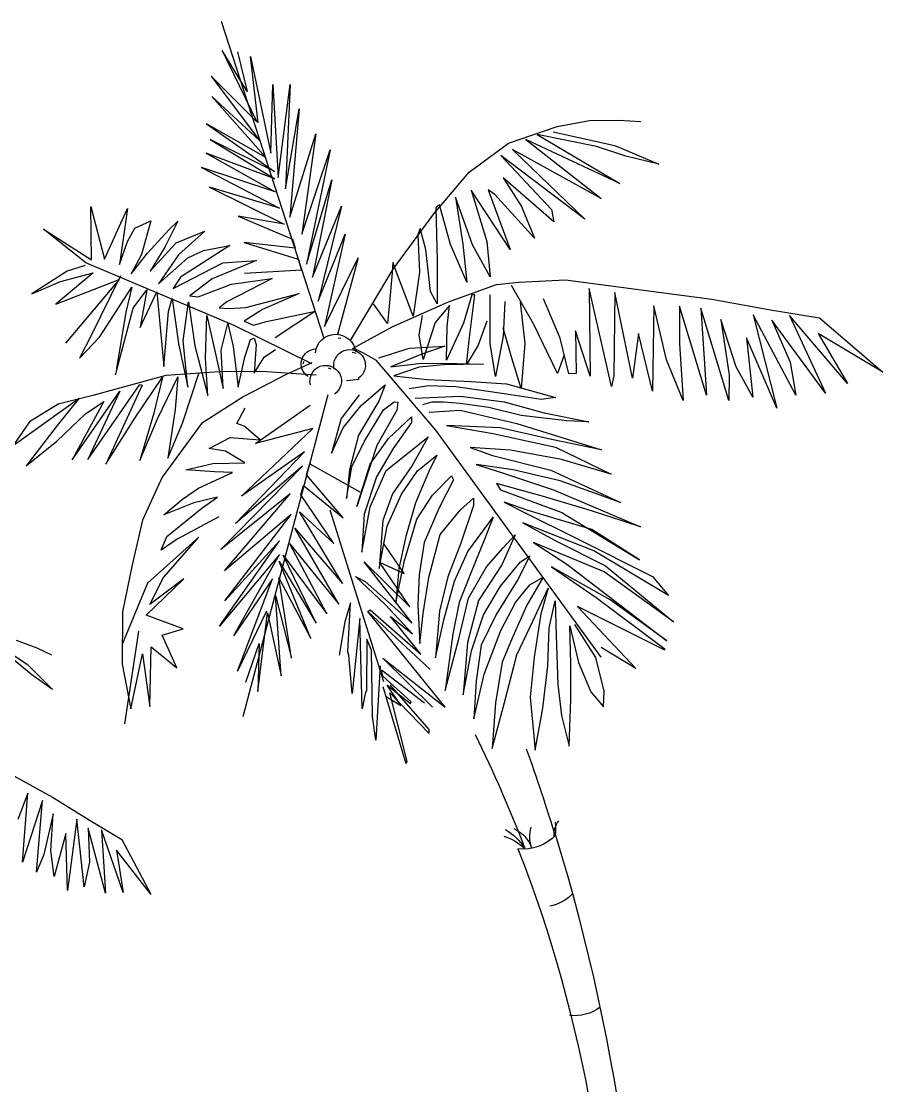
# Model space of a CAD drawing. Header units: millimetres. Extents: x 217.2 to 255.1, y 166.7 to 190.9.
# Drawn here: x 250.001 to 251.933, y 183.181 to 185.569 of the extents above; entities that cross this region are included whole.
import ezdxf

# ---------------------------------------------------------------- set-up
doc = ezdxf.new("R2010")
doc.units = ezdxf.units.MM
doc.layers.add('trees', color=104, linetype='Continuous')

msp = doc.modelspace()

# ---------------------------------------------------------------- linework, layer by layer
at = {"layer": 'trees', "color": 99, "true_color": 0x1a511e}
for p, q in [((250.449, 185.5694), (250.679, 184.8584)), ((250.7191, 185.1546), (250.6667, 184.9413)), ((250.6667, 184.9413), (250.727, 185.0919)), ((250.727, 185.0919), (250.6812, 184.8848)), ((250.9188, 184.9629), (250.9083, 185.0576)), ((250.6812, 184.8848), (250.7566, 185.0385)), ((250.7566, 185.0385), (250.7101, 184.8669)), ((250.8798, 184.9079), (250.8341, 185.0283)), ((250.9338, 185.0337), (250.9339, 184.9358)), ((250.7389, 184.8534), (250.8347, 185.0133)), ((250.8329, 185.005), (250.8261, 184.9299)), ((250.8938, 185.0062), (250.8798, 184.9079)), ((250.5634, 184.9921), (250.462, 184.94)), ((250.5044, 184.9273), (250.6237, 184.959)), ((250.6237, 184.959), (250.5417, 184.9231)), ((250.9339, 184.9358), (250.9188, 184.9629)), ((250.5417, 184.9231), (250.5003, 184.8967)), ((250.8219, 184.8916), (250.7909, 184.9351)), ((250.8261, 184.9299), (250.8219, 184.8916)), ((250.8325, 184.884), (250.9591, 184.9402)), ((250.9615, 184.9318), (250.9289, 184.8935)), ((250.5504, 184.8955), (250.6603, 184.9187)), ((250.6603, 184.9187), (250.5703, 184.859)), ((250.8931, 184.8659), (250.9008, 184.9091)), ((250.6524, 184.8011), (250.4784, 184.8871)), ((250.5003, 184.8967), (250.5218, 184.8878)), ((250.5218, 184.8878), (250.5504, 184.8955)), ((250.7437, 184.8355), (250.8325, 184.884)), ((250.9289, 184.8935), (250.9019, 184.8105)), ((250.9923, 184.892), (250.9544, 184.8093)), ((250.9544, 184.8093), (250.9561, 184.8845)), ((250.5151, 184.8553), (250.5228, 184.8584)), ((250.5228, 184.8584), (250.5275, 184.8442)), ((250.7387, 184.8529), (250.7389, 184.8534)), ((250.9019, 184.8105), (250.8931, 184.8659)), ((250.5275, 184.8442), (250.5227, 184.7799)), ((250.5452, 184.8161), (250.5707, 184.8332)), ((250.7439, 184.8353), (250.7511, 184.8341)), ((250.7511, 184.8341), (250.766, 184.8261)), ((250.766, 184.8261), (250.7966, 184.8087)), ((250.8025, 184.8145), (250.8715, 184.8363)), ((250.8715, 184.8363), (250.951, 184.8402)), ((250.951, 184.8402), (250.8995, 184.8223)), ((250.5227, 184.7799), (250.5452, 184.8161)), ((250.6522, 184.8034), (250.5935, 184.7759)), ((250.9307, 184.6519), (250.7966, 184.8087)), ((250.8995, 184.8223), (250.8297, 184.7938)), ((250.8297, 184.7938), (250.8984, 184.8023)), ((250.8984, 184.8023), (250.9776, 184.8012)), ((250.5395, 184.7838), (250.445, 184.7827)), ((250.662, 184.7756), (250.5395, 184.7838)), ((250.8931, 184.7931), (250.8366, 184.7736)), ((250.9474, 184.7985), (250.8931, 184.7931)), ((251.0377, 184.7998), (250.9474, 184.7985)), ((250.5935, 184.7759), (250.4998, 184.7279)), ((250.7589, 184.7655), (250.73, 184.7627)), ((250.8366, 184.7736), (250.9109, 184.766)), ((250.9109, 184.766), (251.0101, 184.7613)), ((250.4984, 184.0092), (250.6887, 184.7318)), ((250.7588, 184.731), (250.7182, 184.6785)), ((250.7633, 184.7075), (250.8171, 184.754)), ((250.8171, 184.754), (250.8028, 184.7167)), ((250.9146, 184.7518), (250.871, 184.7444)), ((250.9757, 184.7494), (250.9146, 184.7518)), ((250.5262, 184.6221), (250.6486, 184.7081)), ((250.7227, 184.6574), (250.7633, 184.7075)), ((250.8028, 184.7167), (250.7574, 184.6409)), ((250.8131, 184.6973), (250.8369, 184.7159)), ((250.8369, 184.7159), (250.8453, 184.715)), ((250.8453, 184.715), (250.8432, 184.6966)), ((250.8839, 184.7241), (250.9859, 184.7284)), ((250.9214, 184.7149), (250.9003, 184.7087)), ((250.9481, 184.715), (250.9214, 184.7149)), ((250.9855, 184.7117), (250.9481, 184.715)), ((250.7705, 184.6272), (250.8131, 184.6973)), ((250.8432, 184.6966), (250.7979, 184.6173)), ((250.9159, 184.6923), (250.9852, 184.6967)), ((250.5367, 184.63), (250.5006, 184.6609)), ((250.7182, 184.6785), (250.6963, 184.6005)), ((250.8243, 184.6334), (250.8762, 184.6816)), ((250.876, 184.6689), (250.8345, 184.6107)), ((250.8762, 184.6816), (250.876, 184.6689)), ((250.9543, 184.6621), (251.0592, 184.6446)), ((251.0745, 184.6569), (250.9543, 184.6621)), ((250.4693, 184.6358), (250.5367, 184.63)), ((250.495, 184.5042), (250.6543, 184.6555)), ((250.6543, 184.6555), (250.5262, 184.6221)), ((250.6963, 184.6005), (250.7227, 184.6574)), ((250.7574, 184.6409), (250.7372, 184.5628)), ((250.8745, 184.6055), (250.9136, 184.6373)), ((250.9136, 184.6373), (250.8771, 184.5729)), ((251.3017, 184.1429), (250.9307, 184.6519)), ((250.7424, 184.5694), (250.7705, 184.6272)), ((250.7979, 184.6173), (250.7537, 184.4806)), ((250.7836, 184.5758), (250.8243, 184.6334)), ((250.4815, 184.4425), (250.6362, 184.6032)), ((250.6362, 184.6032), (250.495, 184.5042)), ((250.8345, 184.6107), (250.7973, 184.5471)), ((250.8193, 184.5616), (250.8745, 184.6055)), ((250.8895, 184.561), (250.9327, 184.5958)), ((250.9327, 184.5958), (250.9152, 184.5594)), ((250.4483, 184.3843), (250.6316, 184.5712)), ((250.6316, 184.5712), (250.4815, 184.4425)), ((250.6407, 184.5518), (250.6482, 184.5761)), ((250.6482, 184.5761), (250.76, 184.5136)), ((250.73, 184.4985), (250.7424, 184.5694)), ((250.7537, 184.4806), (250.7836, 184.5758)), ((250.8771, 184.5729), (250.8331, 184.5095)), ((250.7227, 184.4553), (250.6407, 184.5518)), ((250.7372, 184.5628), (250.73, 184.4985)), ((250.7831, 184.4799), (250.8193, 184.5616)), ((250.8539, 184.5083), (250.8895, 184.561)), ((250.9152, 184.5594), (250.8852, 184.4892))]:
    msp.add_line(p, q, dxfattribs=at)
at = {"layer": 'trees', "color": 84, "true_color": 0x2aaf18}
for p, q in [((250.4516, 185.5042), (250.529, 185.3437)), ((250.5072, 185.412), (250.4516, 185.5042)), ((250.4859, 185.501), (250.5072, 185.412)), ((250.5147, 185.4903), (250.5608, 185.2738)), ((250.5323, 185.3419), (250.5147, 185.4903)), ((250.4269, 185.4463), (250.5347, 185.3018)), ((250.529, 185.3437), (250.4269, 185.4463)), ((250.5608, 185.2738), (250.5651, 185.4273)), ((250.5651, 185.4273), (250.577, 185.219)), ((250.577, 185.219), (250.6035, 185.4272)), ((250.6035, 185.4272), (250.5931, 185.1935)), ((250.4284, 185.4004), (250.5496, 185.264)), ((250.5347, 185.3018), (250.4284, 185.4004)), ((250.5931, 185.1935), (250.624, 185.3732)), ((250.624, 185.3732), (250.6033, 185.1298)), ((250.416, 185.3396), (250.5689, 185.2325)), ((250.5496, 185.264), (250.416, 185.3396)), ((251.0935, 185.2956), (251.2029, 185.3332)), ((251.2029, 185.3332), (251.2751, 185.3465)), ((251.2751, 185.3465), (251.3412, 185.3476)), ((251.3412, 185.3476), (251.3903, 185.3448)), ((251.1321, 185.304), (251.3011, 185.1715)), ((251.343, 185.2056), (251.1321, 185.304)), ((251.1581, 185.3151), (251.343, 185.2056)), ((251.2912, 185.2887), (251.1581, 185.3151)), ((251.1934, 185.321), (251.3323, 185.291)), ((251.0051, 185.2308), (251.0935, 185.2956)), ((251.1023, 185.282), (251.265, 185.1253)), ((251.3011, 185.1715), (251.1023, 185.282)), ((251.3568, 185.2671), (251.2912, 185.2887)), ((251.3323, 185.291), (251.4308, 185.2487)), ((251.0762, 185.2686), (251.1903, 185.1471)), ((251.265, 185.1253), (251.0762, 185.2686)), ((251.4308, 185.2487), (251.3568, 185.2671)), ((251.0817, 185.2183), (251.1227, 185.1536)), ((251.1954, 185.1195), (251.0817, 185.2183)), ((251.0099, 185.1906), (251.045, 185.0752)), ((251.0971, 185.0573), (251.0099, 185.1906)), ((251.0477, 185.1914), (251.0971, 185.0573)), ((251.0632, 185.181), (251.0477, 185.1914)), ((251.1521, 185.0828), (251.0632, 185.181)), ((250.1569, 185.1535), (250.1876, 185.0358)), ((250.1584, 185.0339), (250.1569, 185.1535)), ((250.1876, 185.0358), (250.2386, 185.1492)), ((250.2386, 185.1492), (250.2207, 185.0234)), ((250.2553, 185.1052), (250.2915, 185.122)), ((250.2915, 185.122), (250.2706, 185.0463)), ((250.0505, 185.1032), (250.1584, 185.0339)), ((250.1456, 185.0275), (250.0505, 185.1032)), ((250.2386, 185.0755), (250.2553, 185.1052)), ((250.2841, 185.0494), (250.332, 185.1017)), ((250.2207, 185.0234), (250.2386, 185.0755)), ((250.2898, 185.0084), (250.3481, 185.0722)), ((250.2469, 185.0027), (250.2841, 185.0494)), ((250.2706, 185.0463), (250.2469, 185.0027)), ((250.3228, 185.0628), (250.2898, 185.0084)), ((250.1438, 185.0218), (250.1034, 185.0084)), ((250.4784, 184.8871), (250.1456, 185.0275)), ((250.1034, 185.0084), (250.0247, 184.9577)), ((250.1618, 185.0047), (250.0783, 184.9348)), ((250.0888, 184.9854), (250.1618, 185.0047)), ((250.2235, 184.9983), (250.1578, 184.8645)), ((250.0247, 184.9577), (250.0888, 184.9854)), ((250.0783, 184.9348), (250.2199, 184.99)), ((250.2199, 184.99), (250.0997, 184.8474)), ((250.1761, 184.8607), (250.2489, 184.9726)), ((250.2489, 184.9726), (250.2349, 184.9169)), ((251.2217, 184.9893), (251.5498, 184.946)), ((250.2519, 184.9258), (250.2822, 184.9668)), ((250.2822, 184.9668), (250.2676, 184.8827)), ((251.5498, 184.946), (251.6813, 184.9219)), ((250.2117, 184.7763), (250.2519, 184.9258)), ((251.5375, 184.7307), (251.4769, 184.93)), ((251.5253, 184.9255), (251.5327, 184.8118)), ((251.588, 184.7186), (251.5253, 184.9255)), ((251.6813, 184.9219), (251.7914, 184.9043)), ((251.5698, 184.9004), (251.5886, 184.7754)), ((251.6041, 184.7944), (251.5698, 184.9004)), ((251.6426, 184.9111), (251.6955, 184.7011)), ((251.7379, 184.7302), (251.6426, 184.9111)), ((251.6841, 184.8985), (251.7253, 184.8049)), ((251.8049, 184.7353), (251.6841, 184.8985)), ((251.7237, 184.9093), (251.8049, 184.7353)), ((251.8538, 184.7569), (251.7237, 184.9093)), ((251.7914, 184.9043), (251.9329, 184.7825)), ((250.1578, 184.8645), (250.1316, 184.8133)), ((250.1316, 184.8133), (250.1761, 184.8607)), ((251.6273, 184.859), (251.6417, 184.7257)), ((251.6955, 184.7011), (251.6273, 184.859)), ((251.7879, 184.8686), (251.8538, 184.7569)), ((251.9329, 184.7825), (251.7879, 184.8686)), ((251.5327, 184.8118), (251.5375, 184.7307)), ((251.7253, 184.8049), (251.7379, 184.7302)), ((251.6417, 184.7257), (251.6041, 184.7944)), ((250.3252, 184.7747), (250.1614, 184.73)), ((250.2555, 184.6792), (250.3177, 184.7706)), ((251.5886, 184.7754), (251.588, 184.7186)), ((250.1147, 184.5855), (250.2218, 184.7394)), ((250.1498, 184.5864), (250.2663, 184.7543)), ((250.2218, 184.7394), (250.1498, 184.5864)), ((250.2722, 184.7532), (250.1903, 184.5754)), ((249.9825, 184.6179), (250.1303, 184.7241)), ((250.0832, 184.7101), (250.0188, 184.6705)), ((250.1303, 184.7241), (250.0813, 184.6624)), ((250.1614, 184.73), (250.0832, 184.7101)), ((250.1862, 184.7161), (250.1147, 184.5855)), ((250.1445, 184.6884), (250.1862, 184.7161)), ((250.0805, 184.6274), (250.1445, 184.6884)), ((250.0188, 184.6705), (249.9825, 184.6179)), ((250.0813, 184.6624), (250.0115, 184.5721)), ((250.1903, 184.5754), (250.2555, 184.6792)), ((250.0115, 184.5721), (250.0805, 184.6274)), ((251.2816, 184.4701), (251.1721, 184.5034)), ((250.8136, 184.0876), (250.6939, 184.4722)), ((250.3989, 184.4119), (250.2837, 184.3086)), ((250.32, 184.3211), (250.3989, 184.4119)), ((250.4452, 184.2123), (250.58, 184.4034)), ((251.1497, 184.3996), (251.2245, 184.3511)), ((251.3078, 184.3342), (251.1497, 184.3996)), ((251.1966, 184.4052), (251.3115, 184.3474)), ((251.2501, 184.4073), (251.4162, 184.3233)), ((250.5799, 184.3732), (250.4452, 184.2123)), ((250.4774, 184.1914), (250.5799, 184.3732)), ((251.4527, 184.2814), (251.2846, 184.3815)), ((250.2495, 184.3495), (250.2278, 184.2447)), ((251.0784, 184.3495), (251.0264, 184.2695)), ((251.0756, 184.3018), (251.1203, 184.3569)), ((251.2245, 184.3511), (251.4486, 184.1796)), ((251.3214, 184.2711), (251.1902, 184.3452)), ((251.4639, 184.222), (251.3078, 184.3342)), ((251.3115, 184.3474), (251.4639, 184.222)), ((250.2837, 184.3086), (250.2278, 184.1736)), ((250.2811, 184.2368), (250.365, 184.3184)), ((250.2893, 184.2608), (250.32, 184.3211)), ((250.365, 184.3184), (250.2893, 184.2608)), ((250.5639, 184.3184), (250.4774, 184.1914)), ((250.4858, 184.1113), (250.5639, 184.3184)), ((250.607, 184.1403), (250.5786, 184.3206)), ((251.0374, 184.2375), (251.0756, 184.3018)), ((251.1089, 184.2652), (251.1415, 184.3046)), ((251.4162, 184.3233), (251.4527, 184.2814)), ((250.5707, 184.2807), (250.607, 184.1403)), ((250.5835, 184.1009), (250.5707, 184.2807)), ((251.2905, 184.2768), (251.4449, 184.1604)), ((250.9827, 184.187), (251.0039, 184.2751)), ((251.0766, 184.2025), (251.1089, 184.2652)), ((251.1348, 184.2596), (251.1038, 184.1902)), ((251.444, 184.1584), (251.2484, 184.2563)), ((251.2484, 184.2563), (251.3788, 184.1169)), ((251.4486, 184.1796), (251.3214, 184.2711)), ((250.2278, 184.2447), (250.2267, 184.1269)), ((250.3641, 184.2063), (250.2811, 184.2368)), ((250.5511, 184.2456), (250.4858, 184.1113)), ((250.5314, 184.0655), (250.5529, 184.2424)), ((250.5529, 184.2424), (250.5835, 184.1009)), ((250.7601, 184.2298), (250.7428, 184.0608)), ((250.7654, 184.0269), (250.7601, 184.2298)), ((250.9512, 184.0302), (250.7781, 184.2454)), ((251.0104, 184.157), (251.0374, 184.2375)), ((251.0658, 184.2385), (251.0325, 184.1699)), ((251.166, 184.2396), (251.1512, 184.143)), ((250.317, 184.1923), (250.3641, 184.2063)), ((251.1121, 184.148), (251.148, 184.2233)), ((251.1817, 184.123), (251.1844, 184.2084)), ((251.2313, 184.213), (251.2504, 184.1307)), ((251.2336, 184.1268), (251.2313, 184.213)), ((251.2891, 184.1422), (251.2423, 184.2161)), ((249.9259, 184.1851), (250.0139, 184.1266)), ((250.2635, 184.2012), (250.232, 183.9929)), ((250.3495, 184.119), (250.317, 184.1923)), ((250.7757, 184.1827), (250.7752, 184.0669)), ((250.9686, 184.195), (250.9516, 184.0682)), ((250.9516, 184.0682), (250.9827, 184.187)), ((251.0393, 184.1046), (251.0766, 184.2025)), ((251.1038, 184.1902), (251.0791, 184.1313)), ((251.2007, 184.1913), (251.2042, 184.0817)), ((249.9894, 184.1806), (250.0355, 184.1633)), ((250.0355, 184.1633), (250.0688, 184.148)), ((250.289, 184.0319), (250.2921, 184.1662)), ((250.2921, 184.1662), (250.3495, 184.119)), ((250.5043, 184.0867), (250.5344, 184.1731)), ((250.5344, 184.1731), (250.5314, 184.0655)), ((250.7884, 184.0096), (250.7861, 184.1584)), ((251.0016, 184.1756), (250.9915, 184.0582)), ((251.0325, 184.1699), (251.0213, 184.0892)), ((251.3788, 184.1169), (251.3017, 184.1644)), ((250.0244, 184.1033), (249.9848, 184.1361)), ((250.2462, 184.0269), (250.2724, 184.1499)), ((250.2724, 184.1499), (250.289, 184.0319)), ((250.7428, 184.0608), (250.7355, 184.1462)), ((250.8117, 184.1408), (250.9512, 184.0302)), ((250.8117, 184.1408), (250.9228, 184.0306)), ((251.0846, 184.041), (251.1121, 184.148)), ((251.1512, 184.143), (251.1424, 184.053)), ((251.3083, 184.0666), (251.2891, 184.1422)), ((250.0139, 184.1266), (250.0706, 184.0704)), ((250.2267, 184.1269), (250.2462, 184.0269)), ((250.8054, 184.1235), (250.7957, 183.9564)), ((250.8085, 184.1142), (250.9054, 184.0401)), ((251.0791, 184.1313), (251.0646, 184.0405)), ((251.1702, 184.028), (251.1817, 184.123)), ((251.2334, 184.0476), (251.2336, 184.1268)), ((251.2504, 184.1307), (251.2782, 184.0649)), ((250.0706, 184.0704), (250.0244, 184.1033)), ((250.8753, 184.0425), (250.8115, 184.1)), ((251.016, 184.0042), (251.0393, 184.1046)), ((251.0213, 184.0892), (251.016, 184.0042)), ((250.7725, 184.0644), (250.7654, 184.0269)), ((250.7752, 184.0669), (250.7725, 184.0644)), ((250.8117, 184.0766), (250.8629, 183.9043)), ((250.8211, 184.0797), (250.8736, 184.0384)), ((250.8518, 184.0339), (250.8211, 184.0797)), ((250.8274, 184.0629), (250.9155, 183.9716)), ((250.8663, 183.9083), (250.8274, 184.0629)), ((250.9157, 183.9807), (250.8278, 184.0805)), ((251.2042, 184.0817), (251.2126, 184.012)), ((251.2782, 184.0649), (251.3066, 184.0309)), ((251.3066, 184.0309), (251.3083, 184.0666)), ((250.8188, 184.0547), (250.8518, 184.0339)), ((250.8736, 184.0384), (250.8753, 184.0425)), ((251.0572, 183.9381), (251.0846, 184.041)), ((251.0646, 184.0405), (251.0572, 183.9381)), ((251.1424, 184.053), (251.153, 183.9342)), ((251.2294, 183.9431), (251.2334, 184.0476)), ((251.153, 183.9342), (251.1702, 184.028)), ((250.7957, 183.9564), (250.7884, 184.0096)), ((251.2126, 184.012), (251.2294, 183.9431)), ((250.9155, 183.9716), (250.9157, 183.9807)), ((249.8552, 183.9478), (250.0706, 183.8284)), ((250.8629, 183.9043), (250.8663, 183.9083)), ((250.0034, 183.6827), (250.0157, 183.8372)), ((250.0706, 183.8284), (250.155, 183.7759)), ((250.048, 183.8209), (250.0221, 183.7401)), ((250.0351, 183.6606), (250.048, 183.8209)), ((250.072, 183.7914), (250.051, 183.6997)), ((250.0668, 183.7086), (250.072, 183.7914)), ((250.1253, 183.779), (250.1047, 183.6192)), ((250.142, 183.6277), (250.1253, 183.779)), ((250.155, 183.7759), (250.2264, 183.7338)), ((250.1506, 183.7589), (250.1537, 183.6829)), ((250.1898, 183.6131), (250.1506, 183.7589)), ((250.1809, 183.7556), (250.1898, 183.6131)), ((250.2295, 183.6146), (250.1809, 183.7556)), ((250.0221, 183.7401), (250.0034, 183.6827)), ((250.1005, 183.747), (250.0741, 183.6509)), ((250.1047, 183.6192), (250.1005, 183.747)), ((250.2264, 183.7338), (250.2913, 183.6108)), ((250.0741, 183.6509), (250.0668, 183.7086)), ((250.2143, 183.71), (250.2295, 183.6146)), ((250.2913, 183.6108), (250.2143, 183.71)), ((250.051, 183.6997), (250.0351, 183.6606)), ((250.1537, 183.6829), (250.142, 183.6277))]:
    msp.add_line(p, q, dxfattribs=at)
at = {"layer": 'trees', "color": 97, "true_color": 0x279b30}
for p, q in [((250.4245, 185.3043), (250.5695, 185.2158)), ((250.5689, 185.2325), (250.4245, 185.3043)), ((250.6033, 185.1298), (250.6611, 185.3165)), ((250.6611, 185.3165), (250.6301, 185.0915)), ((250.6301, 185.0915), (250.6937, 185.2807)), ((250.6937, 185.2807), (250.6403, 185.0244)), ((250.4155, 185.2738), (250.5705, 185.1867)), ((250.5695, 185.2158), (250.4155, 185.2738)), ((250.9637, 185.0688), (250.939, 185.1572)), ((251.0002, 184.9837), (250.9637, 185.0688)), ((250.3082, 184.9803), (250.374, 185.0389)), ((250.3414, 184.9695), (250.453, 185.0271)), ((250.5285, 185.033), (250.4288, 184.9919)), ((251.3248, 184.7497), (251.2748, 184.9697)), ((250.2676, 184.8827), (250.3045, 184.962)), ((250.3045, 184.962), (250.3207, 184.7946)), ((250.2349, 184.9169), (250.2146, 184.7904)), ((251.0449, 184.8965), (251.0253, 184.8428)), ((251.1008, 184.8134), (251.0813, 184.8816)), ((251.2035, 184.7792), (251.15, 184.8907)), ((250.9992, 184.799), (251.0057, 184.8599)), ((250.3902, 184.8414), (250.4194, 184.7298)), ((250.4532, 184.7457), (250.4494, 184.8317)), ((250.3177, 184.7706), (250.2982, 184.6901)), ((250.3519, 184.7714), (250.3461, 184.6981)), ((250.3461, 184.6981), (250.3293, 184.5889)), ((250.3293, 184.5889), (250.3621, 184.6676)), ((251.1988, 184.614), (251.3236, 184.5533)), ((251.2124, 184.586), (251.0984, 184.607)), ((251.3236, 184.5533), (251.2124, 184.586)), ((250.3169, 184.5467), (250.2726, 184.4499)), ((250.3981, 184.5222), (250.4741, 184.5572)), ((251.1885, 184.5624), (251.3448, 184.4894)), ((250.3625, 184.497), (250.3981, 184.5222)), ((251.1942, 184.5179), (251.3894, 184.4349)), ((251.3448, 184.4894), (251.2097, 184.5386)), ((250.3206, 184.4622), (250.3625, 184.497)), ((250.604, 184.5092), (250.4483, 184.3843)), ((250.4564, 184.3365), (250.604, 184.5092)), ((250.8877, 184.4524), (250.9233, 184.5058)), ((250.3881, 184.489), (250.3206, 184.4622)), ((250.3271, 184.4136), (250.4055, 184.4769)), ((250.7213, 184.3081), (250.6251, 184.4688)), ((250.9377, 184.478), (250.9041, 184.4003)), ((250.9403, 184.4178), (250.986, 184.4735)), ((251.2807, 184.429), (251.138, 184.4717)), ((251.3894, 184.4349), (251.2816, 184.4701)), ((250.457, 184.2688), (250.6058, 184.4625)), ((251.0022, 184.3796), (251.0591, 184.4568)), ((251.2131, 184.4674), (251.3877, 184.3614)), ((250.6146, 184.4324), (250.7213, 184.3081)), ((250.6862, 184.2399), (250.6028, 184.3969)), ((250.9867, 184.3984), (250.9575, 184.3229)), ((251.0386, 184.4055), (251.0085, 184.3294)), ((251.0816, 184.3878), (251.1083, 184.4173)), ((250.5879, 184.3719), (250.6862, 184.2399)), ((250.8719, 184.2557), (250.8041, 184.356)), ((250.7333, 184.1546), (250.7392, 184.2647)), ((250.8779, 184.1947), (250.8169, 184.2612)), ((250.9829, 184.2655), (250.9686, 184.195)), ((250.939, 184.2458), (250.9299, 184.1414)), ((250.7265, 184.2223), (250.7138, 184.1474)), ((250.9299, 184.1414), (250.9486, 184.2262))]:
    msp.add_line(p, q, dxfattribs=at)
at = {"layer": 'trees', "color": 97, "true_color": 0x25742c}
for p, q in [((250.4047, 185.2413), (250.5797, 185.1504)), ((250.5705, 185.1867), (250.4047, 185.2413)), ((250.6403, 185.0244), (250.6971, 185.2138)), ((250.6971, 185.2138), (250.6537, 184.995)), ((250.9261, 185.1374), (251.0051, 185.2308)), ((250.4228, 185.1975), (250.5905, 185.1141)), ((250.5797, 185.1504), (250.4228, 185.1975)), ((250.9745, 185.1747), (250.9914, 185.0691)), ((251.0131, 185.0676), (250.9745, 185.1747)), ((250.6537, 184.995), (250.7191, 185.1546)), ((250.8347, 185.0133), (250.9261, 185.1374)), ((250.939, 185.1572), (250.9305, 185.1507)), ((250.9305, 185.1507), (250.9338, 185.0337)), ((251.1227, 185.1536), (251.1521, 185.0828)), ((251.1903, 185.1471), (251.1954, 185.1195)), ((250.3516, 185.1206), (250.3228, 185.0628)), ((250.332, 185.1017), (250.3516, 185.1206)), ((250.4874, 185.1325), (250.6089, 185.0803)), ((250.5905, 185.1141), (250.4874, 185.1325)), ((250.3481, 185.0722), (250.4121, 185.0982)), ((250.4121, 185.0982), (250.3532, 185.0454)), ((250.8953, 185.1047), (250.89, 185.0905)), ((250.89, 185.0905), (250.8938, 185.0062)), ((250.9083, 185.0576), (250.8953, 185.1047)), ((250.4682, 185.0661), (250.358, 184.9952)), ((250.4095, 185.0548), (250.4682, 185.0661)), ((250.6151, 185.0601), (250.501, 185.0728)), ((250.501, 185.0728), (250.6221, 185.0358)), ((250.6089, 185.0803), (250.6151, 185.0601)), ((250.9914, 185.0691), (251.0002, 184.9837)), ((251.0522, 184.9959), (251.0131, 185.0676)), ((251.045, 185.0752), (251.0522, 184.9959)), ((250.3532, 185.0454), (250.3082, 184.9803)), ((250.374, 185.0389), (250.4095, 185.0548)), ((250.453, 185.0271), (250.5285, 185.033)), ((250.6221, 185.0358), (250.629, 185.0113)), ((250.8341, 185.0283), (250.8329, 185.005)), ((250.358, 184.9952), (250.3414, 184.9695)), ((250.629, 185.0113), (250.5011, 185.0035)), ((250.4288, 184.9919), (250.3787, 184.9536)), ((250.3971, 184.9515), (250.4722, 184.9792)), ((250.4722, 184.9792), (250.5634, 184.9921)), ((250.9591, 184.9402), (251.0669, 184.9788)), ((251.0669, 184.9788), (251.1171, 184.9843)), ((251.15, 184.8907), (251.1002, 184.9764)), ((251.1171, 184.9843), (251.2217, 184.9893)), ((251.2748, 184.9697), (251.2769, 184.7735)), ((250.3311, 184.918), (250.3392, 184.9471)), ((250.3392, 184.9471), (250.3536, 184.8466)), ((250.3787, 184.9536), (250.3971, 184.9515)), ((251.0112, 184.9557), (250.9923, 184.892)), ((251.0057, 184.8599), (251.0179, 184.9556)), ((251.0179, 184.9556), (251.0112, 184.9557)), ((251.0521, 184.8462), (251.0523, 184.9558)), ((251.2094, 184.8586), (251.1723, 184.947)), ((251.3323, 184.961), (251.3297, 184.774)), ((251.372, 184.7687), (251.3323, 184.961)), ((250.3637, 184.8521), (250.3758, 184.9396)), ((250.3758, 184.9396), (250.3902, 184.8414)), ((250.462, 184.94), (250.4449, 184.9263)), ((250.4449, 184.9263), (250.4666, 184.9249)), ((250.4666, 184.9249), (250.5044, 184.9273)), ((250.9561, 184.8845), (250.9615, 184.9318)), ((251.0853, 184.9407), (251.0819, 184.8632)), ((251.1194, 184.9392), (251.1299, 184.8461)), ((251.4192, 184.9313), (251.4164, 184.7393)), ((251.4481, 184.8096), (251.4192, 184.9313)), ((251.4769, 184.93), (251.4774, 184.8457)), ((250.3207, 184.7946), (250.3311, 184.918)), ((250.4139, 184.8134), (250.4169, 184.9093)), ((250.4169, 184.9093), (250.4366, 184.8229)), ((250.4494, 184.8317), (250.4642, 184.8915)), ((250.4642, 184.8915), (250.4756, 184.8395)), ((251.2442, 184.8752), (251.2453, 184.7792)), ((251.2769, 184.7735), (251.2442, 184.8752)), ((250.374, 184.7483), (250.3637, 184.8521)), ((250.5018, 184.8155), (250.5151, 184.8553)), ((251.0819, 184.8632), (251.0647, 184.7724)), ((251.2286, 184.7787), (251.2094, 184.8586)), ((251.3853, 184.8686), (251.372, 184.7687)), ((251.4164, 184.7393), (251.3853, 184.8686)), ((250.3536, 184.8466), (250.374, 184.7483)), ((250.4756, 184.8395), (250.4869, 184.7483)), ((251.0253, 184.8428), (250.9992, 184.799)), ((251.0647, 184.7724), (251.0521, 184.8462)), ((251.1299, 184.8461), (251.1216, 184.7453)), ((251.4774, 184.8457), (251.4854, 184.7186)), ((250.4194, 184.7298), (250.4139, 184.8134)), ((250.4366, 184.8229), (250.4532, 184.7457)), ((250.4869, 184.7483), (250.5018, 184.8155)), ((251.1216, 184.7453), (251.1008, 184.8134)), ((251.2178, 184.819), (251.2035, 184.7792)), ((251.4854, 184.7186), (251.4481, 184.8096)), ((250.445, 184.7827), (250.3252, 184.7747)), ((250.3621, 184.6676), (250.3998, 184.7813)), ((250.9776, 184.8012), (251.0377, 184.7998)), ((251.2453, 184.7792), (251.2286, 184.7787)), ((250.3063, 184.6773), (250.3519, 184.7714)), ((251.0101, 184.7613), (251.0894, 184.7561)), ((251.0894, 184.7561), (251.199, 184.7252)), ((251.3297, 184.774), (251.3248, 184.7497)), ((250.2663, 184.7543), (250.2722, 184.7532)), ((251.0889, 184.7327), (250.9757, 184.7494)), ((251.1671, 184.7209), (251.0889, 184.7327)), ((250.4998, 184.7279), (250.4048, 184.6667)), ((251.0498, 184.7026), (250.9855, 184.7117)), ((250.9859, 184.7284), (251.0842, 184.7152)), ((251.0842, 184.7152), (251.1738, 184.6907)), ((251.199, 184.7252), (251.1671, 184.7209)), ((250.2982, 184.6901), (250.2666, 184.5837)), ((250.4841, 184.6672), (250.5032, 184.7018)), ((250.9852, 184.6967), (251.1124, 184.6668)), ((251.1219, 184.6852), (251.0498, 184.7026)), ((251.2245, 184.6728), (251.1219, 184.6852)), ((251.1738, 184.6907), (251.2736, 184.6707)), ((250.2666, 184.5837), (250.3063, 184.6773)), ((250.4048, 184.6667), (250.3169, 184.5467)), ((250.5006, 184.6609), (250.4841, 184.6672)), ((251.1124, 184.6668), (251.3025, 184.6082)), ((251.2736, 184.6707), (251.2245, 184.6728)), ((250.4219, 184.6109), (250.4693, 184.6358)), ((251.0592, 184.6446), (251.1988, 184.614)), ((251.1901, 184.6309), (251.0745, 184.6569)), ((251.0076, 184.6134), (251.0573, 184.5955)), ((251.0984, 184.607), (251.0076, 184.6134)), ((251.3025, 184.6082), (251.1901, 184.6309)), ((250.4585, 184.605), (250.4219, 184.6109)), ((250.5021, 184.579), (250.4585, 184.605)), ((251.0573, 184.5955), (251.1885, 184.5624)), ((250.3697, 184.5629), (250.4302, 184.5773)), ((250.4302, 184.5773), (250.5021, 184.579)), ((251.0208, 184.5746), (251.0798, 184.5566)), ((251.104, 184.5627), (251.0208, 184.5746)), ((250.4341, 184.5588), (250.3697, 184.5629)), ((250.4741, 184.5572), (250.4341, 184.5588)), ((250.7973, 184.5471), (250.77, 184.4635)), ((250.9233, 184.5058), (250.966, 184.5499)), ((250.9699, 184.5407), (250.9377, 184.478)), ((250.966, 184.5499), (250.9699, 184.5407)), ((251.0798, 184.5566), (251.1942, 184.5179)), ((251.2097, 184.5386), (251.104, 184.5627)), ((250.6279, 184.5072), (250.6336, 184.5275)), ((250.6336, 184.5275), (250.7227, 184.4553)), ((251.0666, 184.5325), (251.0756, 184.5183)), ((251.1721, 184.5034), (251.0666, 184.5325)), ((251.0756, 184.5183), (251.2131, 184.4674)), ((250.4411, 184.5019), (250.3881, 184.489)), ((250.4055, 184.4769), (250.4411, 184.5019)), ((250.702, 184.3977), (250.6279, 184.5072)), ((250.8331, 184.5095), (250.8117, 184.4492)), ((250.8214, 184.4363), (250.8539, 184.5083)), ((250.986, 184.4735), (251.015, 184.4996)), ((251.015, 184.4996), (251.0153, 184.4829)), ((250.6251, 184.4688), (250.702, 184.3977)), ((250.7647, 184.3784), (250.7831, 184.4799)), ((250.8852, 184.4892), (250.8634, 184.4136)), ((251.0153, 184.4829), (250.9867, 184.3984)), ((251.084, 184.4904), (251.1246, 184.4694)), ((251.138, 184.4717), (251.084, 184.4904)), ((251.1246, 184.4694), (251.2501, 184.4073)), ((250.2726, 184.4499), (250.2495, 184.3495)), ((250.4441, 184.4576), (250.3504, 184.4071)), ((250.6058, 184.4625), (250.4564, 184.3365)), ((250.77, 184.4635), (250.7647, 184.3784)), ((250.8117, 184.4492), (250.8033, 184.3415)), ((250.8597, 184.3562), (250.8877, 184.4524)), ((251.0591, 184.4568), (251.0386, 184.4055)), ((251.1257, 184.4443), (251.1966, 184.4052)), ((251.2846, 184.3815), (251.1257, 184.4443)), ((250.7128, 184.2614), (250.6146, 184.4324)), ((250.8033, 184.3415), (250.8214, 184.4363)), ((251.3877, 184.3614), (251.2807, 184.429)), ((250.3147, 184.3828), (250.3271, 184.4136)), ((250.3504, 184.4071), (250.3147, 184.3828)), ((250.58, 184.4034), (250.457, 184.2688)), ((250.6028, 184.3969), (250.7128, 184.2614)), ((250.8634, 184.4136), (250.8476, 184.3414)), ((250.9041, 184.4003), (250.8931, 184.3277)), ((250.9147, 184.3215), (250.9403, 184.4178)), ((251.1083, 184.4173), (251.0784, 184.3495)), ((250.8593, 184.3304), (250.815, 184.3959)), ((250.9723, 184.3135), (251.0022, 184.3796)), ((251.0439, 184.3453), (251.0816, 184.3878)), ((250.5793, 184.3575), (250.6621, 184.2191)), ((250.6502, 184.1848), (250.5793, 184.3575)), ((250.6621, 184.2191), (250.5879, 184.3719)), ((250.7697, 184.3568), (250.8719, 184.2557)), ((250.8777, 184.2188), (250.7697, 184.3568)), ((250.8041, 184.356), (250.8593, 184.3304)), ((250.8409, 184.2647), (250.8597, 184.3562)), ((251.1414, 184.3704), (251.1144, 184.3169)), ((251.1203, 184.3569), (251.1414, 184.3704)), ((250.8476, 184.3414), (250.8409, 184.2647)), ((250.8931, 184.3277), (250.8899, 184.2593)), ((251.0085, 184.3294), (250.9829, 184.2655)), ((251.0039, 184.2751), (251.0439, 184.3453)), ((251.1902, 184.3452), (251.2905, 184.2768)), ((250.5786, 184.3206), (250.6502, 184.1848)), ((250.7506, 184.3238), (250.772, 184.3124)), ((250.8169, 184.2612), (250.7506, 184.3238)), ((250.772, 184.3124), (250.8777, 184.2188)), ((250.9021, 184.2407), (250.9147, 184.3215)), ((250.9575, 184.3229), (250.939, 184.2458)), ((250.9486, 184.2262), (250.9723, 184.3135)), ((251.1144, 184.3169), (251.0658, 184.2385)), ((251.1713, 184.3223), (251.1348, 184.2596)), ((251.1415, 184.3046), (251.1713, 184.3223)), ((251.148, 184.2233), (251.1824, 184.2977)), ((251.1824, 184.2977), (251.166, 184.2396)), ((250.7392, 184.2647), (250.7265, 184.2223)), ((250.8899, 184.2593), (250.8946, 184.173)), ((251.0264, 184.2695), (251.0016, 184.1756)), ((251.1844, 184.2084), (251.1985, 184.2689)), ((251.1985, 184.2689), (251.2007, 184.1913)), ((250.7781, 184.2454), (250.7832, 184.2486)), ((250.9178, 184.1152), (250.7781, 184.2454)), ((250.7832, 184.2486), (250.8969, 184.1491)), ((250.8287, 184.2342), (250.8779, 184.1947)), ((250.8969, 184.1491), (250.8287, 184.2342)), ((250.8946, 184.173), (250.9021, 184.2407)), ((250.7861, 184.1584), (250.7757, 184.1827)), ((250.7355, 184.1462), (250.7333, 184.1546)), ((250.9915, 184.0582), (251.0104, 184.157)), ((250.8115, 184.1), (250.8085, 184.1142)), ((250.0157, 183.8372), (249.9931, 183.7787))]:
    msp.add_line(p, q, dxfattribs=at)
at = {"layer": 'trees', "color": 49, "true_color": 0x594322}
for p, q in [((250.7176, 184.8578), (250.7116, 184.8582)), ((250.7519, 184.8238), (250.7427, 184.8261)), ((250.634, 184.8057), (250.6331, 184.801)), ((250.6956, 184.7892), (250.69, 184.7914))]:
    msp.add_line(p, q, dxfattribs=at)
at = {"layer": 'trees', "color": 49, "true_color": 0x594322, "extrusion": (0, 0, -1)}
msp.add_ellipse((250.7057, 184.8216), major_axis=(0.0322, 0.0322), ratio=1, start_param=4.018566, end_param=6.936575, dxfattribs=at)
at = {"layer": 'trees', "color": 47, "true_color": 0x8d6a35, "extrusion": (0, 0, -1)}
for centre, major_axis, start_param, end_param in [((250.662, 184.8006), (-0.0237, 0.0237), 4.492513, 7.066924), ((250.7372, 184.7976), (-0.025, 0.025), 5.255524, 9.628327), ((250.6835, 184.7621), (-0.025, 0.025), 5.255524, 9.628327), ((248.2157, 182.5851), (-2.1996, 2.1996), 1.985255, 2.381686), ((251.2426, 183.433), (0.067, 0.067), 1.713672, 2.487542)]:
    msp.add_ellipse(centre, major_axis=major_axis, ratio=1, start_param=start_param, end_param=end_param, dxfattribs=at)
at = {"layer": 'trees', "color": 42, "true_color": 0xd28328, "extrusion": (0, 0, -1)}
for centre, major_axis, start_param, end_param in [((248.2321, 182.6005), (-2.1953, 2.1953), 1.899736, 1.988984), ((246.7978, 182.3945), (3.2541, 3.2541), 0.44357, 0.488291), ((251.2432, 183.7453), (0.0335, 0.0335), 3.826206, 4.611948), ((251.0205, 183.6434), (0.0922, 0.0922), -0.251516, 0.211724), ((251.0764, 183.6912), (-0.0515, 0.0515), 1.197045, 2.034466), ((251.2203, 183.74), (-0.0559, 0.0559), 5.166426, 5.765841), ((251.0772, 183.7566), (0.0862, 0.0862), 0.65339, 0.902203), ((251.0513, 183.6336), (0.0792, 0.0792), -0.500278, -0.022585), ((251.1255, 183.8156), (-0.0732, 0.0732), 3.134153, 4.030802), ((246.8, 182.4021), (-3.252, 3.252), 2.060331, 2.38757), ((251.1691, 183.6774), (-0.067, 0.067), 3.136265, 3.746148)]:
    msp.add_ellipse(centre, major_axis=major_axis, ratio=1, start_param=start_param, end_param=end_param, dxfattribs=at)

doc.saveas('drawing.dxf')
